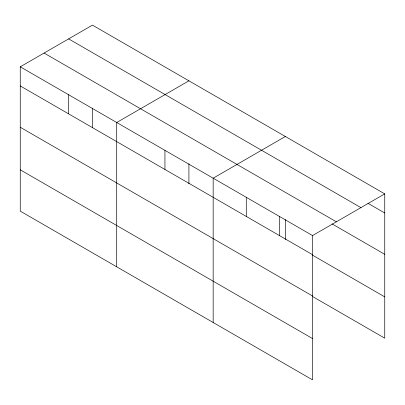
<?xml version="1.0" encoding="UTF-8"?>
<svg xmlns="http://www.w3.org/2000/svg" width="405" height="405" viewBox="0 0 405 405"><rect width="100%" height="100%" fill="white"/><g stroke="black" fill="none" stroke-linecap="round" stroke-linejoin="round"><path stroke-width="0.61" d="M20.25 66.815L312.538 235.563L312.538 379.875L20.25 211.126L20.25 66.815L92.461 25.125L384.75 193.873L384.75 338.185L312.523 296.49M188.917 80.813L116.706 122.502L116.706 266.814M285.373 136.5L213.162 178.19L213.162 322.501M312.538 235.563L384.75 193.873M367.917 203.275L384.75 212.995M68.632 38.88L360.921 207.633M44.079 53.055L336.368 221.808M332.075 223.894L384.75 254.31M20.25 85.931L312.538 254.684M312.523 255.175L384.75 296.875M20.25 127.246L312.538 295.999M20.25 169.811L312.538 338.565M285.373 219.469L285.373 239.497M279.415 216.442L279.415 235.558M246.286 197.316L246.286 216.437M188.917 163.777L188.917 183.809M164.936 150.346L164.936 169.467M92.461 108.089L92.461 127.494M68.48 94.659L68.48 113.775"/></g></svg>
